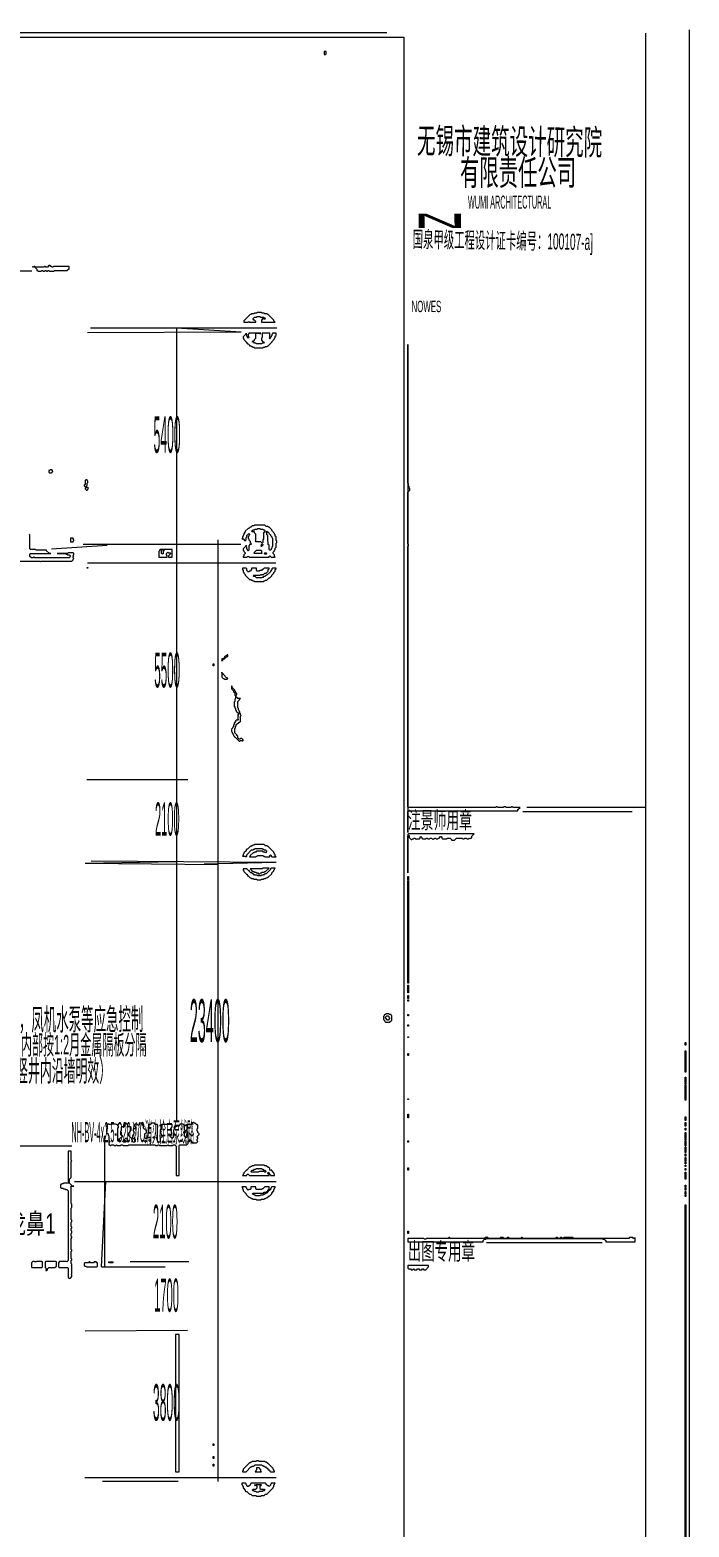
# Model space of a CAD drawing. Header units: millimetres. Extents: x 4 to 412, y 4 to 291.
# Drawn here: x 329.5 to 412.3, y 102.3 to 290.3 of the extents above; entities that cross this region are included whole.
import ezdxf

# ---------------------------------------------------------------- set-up
doc = ezdxf.new("R2010")
doc.units = ezdxf.units.MM
for name, color, linetype, lineweight in [('OCR_TEXT', 6, 'CONTINUOUS', 0), ('TRACE_CURVE', 6, 'CONTINUOUS', 0), ('TRACE_STRAIGHT', 5, 'CONTINUOUS', 0), ('TRACE_TEXT_SYMBOL', 6, 'CONTINUOUS', 0)]:
    doc.layers.add(name, color=color, linetype=linetype, lineweight=lineweight)
doc.styles.add('wqy-unicode', font='wqy-unicode')

msp = doc.modelspace()

# ---------------------------------------------------------------- linework, layer by layer
at = {"layer": 'TRACE_CURVE', "color": 6}
for points in [[(377.01, 250.81), (377.01, 189.51), (377.01, 192.14), (377.1, 192.23), (390.84, 192.23), (390.84, 192.4), (391.11, 192.66), (390.23, 192.66), (390.14, 192.75), (390.06, 192.75), (389.97, 192.66), (389.36, 192.66), (389.27, 192.75), (389.09, 192.75), (389.01, 192.66), (388.3, 192.66), (388.22, 192.75), (388.13, 192.75), (388.04, 192.66), (377.1, 192.66), (377.01, 192.75), (377.01, 225.42), (377.1, 225.5), (377.1, 225.68), (377.01, 225.77), (377.01, 232.25), (377.27, 232.51), (377.27, 232.68), (377.18, 232.77), (377.18, 232.95), (377.1, 233.04), (377.1, 233.3), (377.01, 233.39)], [(411.86, 142.75), (411.95, 142.75), (411.95, 69.18), (411.86, 69.18)], [(347.85, 126.46), (347.85, 109.21), (348.28, 109.21), (348.28, 126.46)]]:
    msp.add_lwpolyline(points, close=True, dxfattribs=at)
for points in [[(334.36, 149.49), (334.36, 145.64), (334.45, 145.64), (334.53, 145.55), (334.45, 145.46), (333.75, 145.46), (333.66, 145.37), (333.57, 145.37), (333.48, 145.29), (333.4, 145.29), (333.4, 144.94), (333.48, 144.85), (333.66, 144.85), (333.75, 144.76), (333.92, 144.76), (334.01, 144.67), (334.18, 144.67), (334.36, 144.5), (334.36, 135.74), (334.18, 135.57), (334.1, 135.65), (333.22, 135.65), (333.22, 135.57), (333.13, 135.48), (333.13, 134.95), (333.22, 134.86), (334.27, 134.86), (334.36, 134.78), (334.36, 133.64), (334.45, 133.55), (334.62, 133.55), (334.8, 133.73), (334.8, 133.9), (334.71, 133.99), (334.8, 134.08), (334.8, 135.04), (334.71, 135.13), (334.8, 135.21), (334.8, 135.3), (334.71, 135.39), (334.71, 135.74), (334.8, 135.83), (334.8, 135.92), (334.71, 136), (334.71, 136.88), (334.8, 136.97), (334.8, 137.05), (334.71, 137.14), (334.71, 138.54), (334.8, 138.63), (334.8, 138.72), (334.71, 138.81), (334.71, 139.16), (334.8, 139.24), (334.8, 139.42), (334.71, 139.51), (334.71, 139.77), (334.8, 139.86), (334.8, 139.94), (334.71, 140.03), (334.71, 140.56), (334.8, 140.64), (334.8, 140.82), (334.71, 140.91)], [(334.71, 140.91), (334.71, 142.31), (334.8, 142.4), (334.8, 142.83), (334.71, 142.92), (334.71, 144.94), (334.62, 145.02), (334.71, 145.11), (335.06, 145.11), (334.88, 145.11), (334.53, 145.46), (334.53, 145.64), (334.45, 145.72), (334.53, 145.81), (334.53, 145.99), (334.71, 146.16), (334.71, 148.18), (334.8, 148.26), (334.71, 148.35), (334.71, 149.49), (334.36, 149.49)]]:
    msp.add_lwpolyline(points, dxfattribs=at)
at = {"layer": 'TRACE_STRAIGHT', "color": 5}
for p, q in [((36.51, 290.01), (374.38, 290.01)), ((406.87, 289.91), (406.87, 8.67)), ((412.35, 290.31), (412.35, 3.7)), ((288.61, 289.4), (376.52, 289.4)), ((376.52, 289.4), (376.52, 8.6)), ((316.62, 260.05), (329.8, 260.05)), ((336.78, 252.32), (356.09, 252.4)), ((337.16, 252.91), (360.54, 252.91)), ((347.95, 252.91), (347.95, 153.11)), ((347.95, 252.91), (356.09, 252.4)), ((336.23, 225.74), (356.04, 225.74)), ((353.13, 226.29), (353.13, 107.98)), ((332.26, 225.15), (339.26, 225.59)), ((336.79, 223.37), (360.45, 223.37)), ((336.67, 196.17), (349.38, 196.17)), ((391.46, 192.14), (405.21, 192.14)), ((391.95, 192.69), (406.87, 192.69)), ((336.49, 185.68), (347.95, 185.85)), ((336.49, 185.68), (353.13, 185.51)), ((337.25, 185.97), (360.46, 185.78)), ((351.44, 185.59), (360.46, 185.78)), ((338.91, 151.42), (338.91, 134.96)), ((318.34, 150.15), (334.8, 150.15)), ((335.15, 145.69), (360.46, 145.69)), ((338.55, 134.96), (339.06, 145.69)), ((386.9, 138.02), (401.44, 138.02)), ((342.15, 135.61), (349.51, 135.61)), ((338.55, 134.96), (346.52, 134.96)), ((336.46, 126.91), (349.34, 127)), ((336.42, 108.49), (360.46, 108.49)), ((338.64, 108.03), (348.16, 108.03))]:
    msp.add_line(p, q, dxfattribs=at)
at = {"layer": 'TRACE_TEXT_SYMBOL', "color": 6}
for points in [[(366.5, 287.59), (366.5, 287.24), (366.67, 287.24), (366.76, 287.33), (366.76, 287.59)], [(329.89, 260.62), (329.98, 260.62), (329.98, 260.53), (329.89, 260.53)], [(331.91, 260.71), (331.73, 260.53), (331.56, 260.53), (331.47, 260.62), (331.38, 260.62), (331.29, 260.53), (330.24, 260.53), (330.16, 260.62), (330.07, 260.62), (330.42, 260.27), (330.42, 260.1), (330.51, 260.1), (330.59, 260.01), (330.94, 260.01), (331.03, 260.1), (331.12, 260.1), (331.21, 260.01), (331.38, 260.01), (331.47, 260.1), (331.56, 260.1), (331.64, 260.01), (331.73, 260.01), (331.82, 260.1), (331.91, 260.1), (331.99, 260.01), (332.52, 260.01), (332.61, 260.1), (334.18, 260.1), (334.45, 260.36), (334.45, 260.62), (332.52, 260.62), (332.43, 260.53), (332.34, 260.53), (332.26, 260.62), (332.17, 260.62), (332.08, 260.71)], [(358.09, 254.84), (358, 254.75), (357.74, 254.75), (357.65, 254.67), (357.39, 254.67), (357.3, 254.58), (357.22, 254.58), (356.43, 253.79), (356.43, 253.62), (356.95, 253.62), (357.04, 253.7), (357.13, 253.62), (357.92, 253.62), (357.92, 253.7), (357.74, 253.88), (357.65, 253.88), (357.57, 253.97), (357.57, 254.05), (357.74, 254.23), (358, 254.23), (358.09, 254.32), (358.44, 254.32), (358.53, 254.23), (358.88, 254.23), (358.97, 254.14), (358.88, 254.05), (358.79, 254.05), (358.62, 253.88), (358.62, 253.62), (360.37, 253.62), (360.19, 253.79), (360.19, 253.88), (359.49, 254.58), (359.41, 254.58), (359.32, 254.67), (359.05, 254.67), (358.97, 254.75), (358.7, 254.75), (358.62, 254.84)], [(358.88, 254.05), (358.97, 254.14), (359.05, 254.14), (359.14, 254.05), (359.05, 253.97), (358.97, 253.97)], [(356.87, 251.78), (356.95, 251.86), (357.04, 251.78), (357.04, 251.69), (356.95, 251.6), (356.87, 251.69)], [(359.58, 251.6), (359.67, 251.69), (359.76, 251.6), (359.67, 251.51)], [(332.08, 235.05), (331.99, 234.96), (331.91, 234.96), (331.91, 234.79), (331.99, 234.7), (332.26, 234.7), (332.43, 234.87), (332.34, 234.96), (332.34, 235.05)], [(336.55, 233.82), (336.46, 233.74), (336.46, 233.21), (336.37, 233.12), (336.37, 233.04), (336.46, 232.95), (336.55, 232.95), (336.64, 232.86), (336.55, 232.77), (336.46, 232.77), (336.46, 232.68), (336.64, 232.51), (336.72, 232.51), (336.81, 232.6), (336.81, 232.68), (336.9, 232.77), (336.81, 232.86), (336.64, 232.86), (336.55, 232.95), (336.72, 233.12), (336.72, 233.39), (336.81, 233.47), (336.81, 233.65), (336.72, 233.74), (336.72, 233.82)], [(358.09, 227.61), (358.18, 227.69), (358.44, 227.69), (358.53, 227.61), (358.79, 227.61), (358.88, 227.52), (358.97, 227.52), (359.05, 227.43), (359.05, 227.34), (358.88, 227.17), (358.88, 226.38), (358.79, 226.29), (358.79, 225.94), (358.7, 225.85), (358.53, 226.03), (357.92, 226.03), (357.83, 226.12), (357.92, 226.2), (357.92, 226.99), (357.74, 227.17), (357.74, 227.26), (357.48, 227.26), (357.39, 227.34), (357.57, 227.52), (357.74, 227.52), (357.83, 227.61)], [(334.62, 226.47), (334.62, 226.03), (334.97, 226.03), (334.97, 226.12), (335.06, 226.2), (335.06, 226.29), (334.97, 226.38), (334.97, 226.47)], [(358.62, 225.68), (358.7, 225.77), (358.79, 225.68), (358.79, 225.59), (358.7, 225.5), (358.62, 225.59)], [(359.23, 227.26), (359.32, 227.34), (359.41, 227.26), (359.32, 227.17)], [(359.32, 227.17), (359.41, 227.26), (359.76, 226.91), (359.76, 226.82), (359.93, 226.64), (359.93, 226.55), (360.02, 226.47), (360.02, 225.42), (359.93, 225.33), (359.93, 225.24), (359.84, 225.15), (359.84, 225.07), (359.76, 224.98), (359.67, 224.98), (359.58, 225.07), (359.58, 225.59), (359.49, 225.68), (359.49, 226.03), (359.41, 226.12), (359.41, 226.82), (359.32, 226.91)], [(345.92, 225.07), (345.83, 224.98), (345.83, 224.89), (345.74, 224.8), (345.74, 224.1), (346.79, 224.1), (346.79, 224.28), (346.71, 224.37), (346.71, 224.54), (346.88, 224.72), (346.97, 224.63), (347.14, 224.63), (347.23, 224.54), (346.97, 224.28), (346.97, 224.1), (347.41, 224.1), (347.41, 225.07)], [(346.09, 224.98), (346.18, 225.07), (346.36, 225.07), (346.44, 224.98), (346.36, 224.89), (346.27, 224.89), (346.27, 224.54), (346.18, 224.45), (346.09, 224.54)], [(358, 224.98), (358.53, 224.98), (358.62, 224.89), (358.62, 224.72), (358.7, 224.63), (358.62, 224.54), (357.74, 224.54), (357.65, 224.63)], [(358.53, 225.5), (358.62, 225.59), (358.7, 225.5), (358.62, 225.42)], [(358.97, 224.54), (359.05, 224.63), (359.23, 224.63), (359.32, 224.54), (359.23, 224.45), (359.05, 224.45)], [(336.72, 222.79), (336.81, 222.79), (336.81, 222.7), (336.72, 222.7)], [(352.57, 210.7), (352.66, 210.7), (352.66, 210.44), (352.57, 210.44)], [(354.33, 211.84), (354.15, 211.67), (354.06, 211.67), (353.98, 211.58), (353.98, 211.49), (353.8, 211.32), (353.63, 211.32), (353.63, 211.05), (353.89, 211.32), (353.98, 211.32), (354.24, 211.58), (354.33, 211.58), (354.41, 211.67), (354.41, 211.84)], [(353.63, 209.65), (353.63, 209.04), (353.8, 208.86), (353.89, 208.86), (353.98, 208.78), (354.33, 208.78), (354.41, 208.86), (354.33, 208.95), (354.24, 208.95), (353.89, 209.3), (353.89, 209.39), (353.8, 209.39), (353.63, 209.57)], [(377.1, 189.34), (377.01, 189.25), (377.01, 184.43), (377.01, 189.07), (377.1, 189.16), (377.18, 189.07), (377.18, 188.9), (377.45, 188.64), (377.53, 188.64), (377.62, 188.72), (377.71, 188.72), (377.8, 188.81), (377.88, 188.81), (378.06, 188.64), (378.15, 188.72), (378.5, 188.72), (378.58, 188.81), (378.58, 188.9), (378.67, 188.99), (378.76, 188.9), (378.76, 188.81), (378.85, 188.72), (379.28, 188.72), (379.37, 188.81), (379.46, 188.81), (379.55, 188.72), (379.72, 188.72), (379.81, 188.81), (379.98, 188.81), (380.16, 188.64), (380.25, 188.72), (380.34, 188.72), (380.42, 188.81), (380.51, 188.81), (380.6, 188.72), (380.77, 188.72), (380.86, 188.81), (380.95, 188.81), (381.12, 188.99), (381.21, 188.99), (381.3, 188.9), (381.3, 188.81), (381.39, 188.72), (381.91, 188.72), (382, 188.81), (382.35, 188.81), (382.52, 188.64), (382.52, 188.55), (382.87, 188.55), (383.14, 188.81), (383.84, 188.81), (383.93, 188.72), (384.1, 188.72), (384.19, 188.81), (384.36, 188.81), (384.45, 188.72), (384.63, 188.72), (384.71, 188.81), (384.8, 188.72), (384.89, 188.81), (384.98, 188.81), (385.06, 188.9), (385.06, 189.07), (385.33, 189.34)], [(359.84, 185.04), (359.76, 184.96), (359.76, 184.87), (359.23, 184.34), (359.14, 184.34), (359.05, 184.26), (358.97, 184.26), (358.88, 184.17), (358.62, 184.17), (358.53, 184.08), (358.18, 184.08), (358.09, 184.17), (357.74, 184.17), (357.65, 184.26), (357.57, 184.26), (357.39, 184.43), (357.3, 184.43), (357.13, 184.61), (357.13, 184.69), (357.04, 184.69), (356.78, 184.96), (356.34, 184.96), (356.34, 184.78), (356.43, 184.69), (356.43, 184.61), (356.69, 184.34), (356.69, 184.26), (356.78, 184.26), (356.87, 184.17), (356.87, 184.08), (356.95, 184.08), (357.22, 183.82), (357.3, 183.82), (357.39, 183.73), (357.57, 183.73), (357.65, 183.64), (358, 183.64), (358.09, 183.56), (358.53, 183.56), (358.62, 183.64), (358.88, 183.64), (358.97, 183.73), (359.14, 183.73), (359.23, 183.82), (359.32, 183.82), (359.41, 183.91), (359.49, 183.91), (359.93, 184.34), (359.93, 184.43), (360.19, 184.69), (360.19, 184.78), (360.28, 184.87), (360.28, 184.96), (360.37, 185.04)], [(358.79, 185.04), (358.7, 184.96), (357.22, 184.96), (357.39, 184.78), (357.39, 184.69), (357.48, 184.69), (357.57, 184.61), (357.65, 184.61), (357.74, 184.52), (357.92, 184.52), (358, 184.43), (358.18, 184.43), (358.27, 184.34), (358.44, 184.34), (358.53, 184.43), (358.62, 184.43), (358.7, 184.52), (358.97, 184.52), (359.05, 184.61), (359.14, 184.61), (359.58, 185.04)], [(377.01, 183.99), (377.1, 183.99), (377.1, 183.56), (377.01, 183.56)], [(377.01, 183.47), (377.1, 183.47), (377.1, 170.59), (377.01, 170.59)], [(377.01, 170.33), (377.1, 170.33), (377.1, 169.37), (377.01, 169.37)], [(377.01, 169.02), (377.1, 169.02), (377.1, 168.67), (377.01, 168.67)], [(377.01, 168.49), (377.1, 168.49), (377.1, 168.32), (377.01, 168.32)], [(374.29, 166.74), (374.21, 166.65), (374.12, 166.65), (374.03, 166.57), (374.03, 166.48), (373.94, 166.39), (373.94, 166.04), (374.12, 165.87), (374.12, 165.78), (374.21, 165.69), (374.73, 165.69), (374.99, 165.95), (374.99, 166.48), (374.91, 166.57), (374.91, 166.65), (374.73, 166.65), (374.64, 166.74)], [(374.38, 166.48), (374.56, 166.48), (374.64, 166.39), (374.64, 166.3), (374.73, 166.22), (374.73, 166.13), (374.56, 165.95), (374.47, 165.95), (374.21, 166.22), (374.21, 166.3)], [(377.01, 166.65), (377.1, 166.65), (377.1, 166.48), (377.01, 166.48)], [(377.01, 165.34), (377.1, 165.34), (377.1, 165.17), (377.01, 165.17)], [(377.01, 163.85), (377.1, 163.85), (377.1, 163.76), (377.01, 163.76)], [(377.01, 161.75), (377.1, 161.75), (377.1, 161.49), (377.01, 161.49)], [(411.86, 163.15), (411.95, 163.15), (411.95, 162.8), (411.86, 162.8)], [(411.86, 162.1), (411.95, 162.1), (411.95, 159.39), (411.86, 159.39)], [(411.86, 158.77), (411.95, 158.77), (411.95, 157.9), (411.86, 157.9)], [(411.86, 157.81), (411.95, 157.81), (411.95, 155.88), (411.86, 155.88)], [(377.01, 156.06), (377.1, 156.06), (377.1, 155.97), (377.01, 155.97)], [(377.01, 154.13), (377.1, 154.13), (377.1, 153.69), (377.01, 153.69)], [(411.86, 153.78), (411.95, 153.78), (411.95, 153.34), (411.86, 153.34)], [(411.86, 153.08), (411.95, 153.08), (411.95, 152.64), (411.86, 152.64)], [(411.86, 152.38), (411.95, 152.38), (411.95, 152.12), (411.86, 152.12)], [(339.44, 150.72), (339.53, 150.8), (339.61, 150.72), (339.53, 150.63)], [(341.63, 151.15), (341.71, 151.07), (341.71, 150.98), (341.89, 150.8), (341.8, 150.72), (341.63, 150.72), (341.54, 150.63), (341.28, 150.63), (341.19, 150.72)], [(341.8, 150.72), (341.89, 150.8), (341.98, 150.72), (341.89, 150.63)], [(342.33, 151.07), (342.42, 151.15), (342.5, 151.07), (342.68, 151.07), (342.77, 150.98), (342.77, 150.72), (342.68, 150.63), (342.5, 150.63), (342.42, 150.72), (342.42, 150.89), (342.33, 150.98)], [(343.99, 150.8), (344.08, 150.89), (344.17, 150.8), (344.17, 150.72), (344.08, 150.63), (343.99, 150.72)], [(344.52, 150.89), (344.6, 150.98), (344.69, 150.89), (344.69, 150.8), (344.6, 150.72), (344.52, 150.8)], [(345.04, 151.24), (345.13, 151.33), (345.22, 151.24), (345.22, 151.15), (345.13, 151.07), (345.04, 151.15)], [(346.18, 150.72), (346.27, 150.8), (346.36, 150.72), (346.27, 150.63)], [(346.88, 150.72), (346.97, 150.8), (347.06, 150.72), (346.97, 150.63)], [(347.58, 150.72), (347.67, 150.8), (347.76, 150.72), (347.67, 150.63)], [(348.37, 150.8), (348.46, 150.89), (348.63, 150.89), (348.72, 150.8), (348.63, 150.72), (348.46, 150.72)], [(377.01, 150.8), (377.1, 150.8), (377.1, 150.63), (377.01, 150.63)], [(411.86, 151.85), (411.95, 151.85), (411.95, 150.89), (411.86, 150.89)], [(411.86, 150.8), (411.95, 150.8), (411.95, 150.1), (411.86, 150.1)], [(411.86, 150.01), (411.95, 150.01), (411.95, 149.31), (411.86, 149.31)], [(411.86, 149.14), (411.95, 149.14), (411.95, 148.88), (411.86, 148.88)], [(411.86, 148.7), (411.95, 148.7), (411.95, 148.26), (411.86, 148.26)], [(357.74, 147.74), (357.65, 147.65), (357.48, 147.65), (357.39, 147.56), (357.3, 147.56), (357.22, 147.48), (357.13, 147.48), (356.78, 147.12), (356.69, 147.12), (356.69, 147.04), (356.43, 146.77), (356.43, 146.69), (356.34, 146.6), (356.34, 146.51), (356.25, 146.42), (356.78, 146.42), (356.78, 146.51), (356.87, 146.6), (356.95, 146.6), (357.13, 146.42), (359.58, 146.42), (359.58, 146.51), (359.67, 146.6), (359.76, 146.51), (359.76, 146.42), (360.28, 146.42), (360.28, 146.6), (360.19, 146.69), (360.19, 146.77), (359.93, 147.04), (359.93, 147.12), (359.84, 147.12), (359.76, 147.04), (359.67, 147.12), (359.67, 147.3), (359.49, 147.48), (359.41, 147.48), (359.23, 147.65), (359.05, 147.65), (358.97, 147.74)], [(357.92, 147.21), (358, 147.3), (358.18, 147.3), (358.27, 147.21), (358.35, 147.3), (358.62, 147.3), (358.7, 147.21), (358.79, 147.21), (358.88, 147.12), (359.05, 147.12), (359.23, 146.95), (359.14, 146.86), (359.05, 146.86), (358.97, 146.95), (358.35, 146.95), (358.27, 146.86), (357.39, 146.86), (357.3, 146.95), (357.48, 147.12), (357.65, 147.12), (357.74, 147.21)], [(359.41, 146.77), (359.49, 146.86), (359.58, 146.77), (359.58, 146.69), (359.49, 146.6), (359.41, 146.69)], [(359.49, 146.6), (359.58, 146.69), (359.67, 146.6), (359.58, 146.51)], [(377.01, 147.39), (377.1, 147.39), (377.1, 147.12), (377.01, 147.12)], [(411.86, 148.18), (411.95, 148.18), (411.95, 147.91), (411.86, 147.91)], [(411.86, 147.74), (411.95, 147.74), (411.95, 147.56), (411.86, 147.56)], [(411.86, 147.3), (411.95, 147.3), (411.95, 147.12), (411.86, 147.12)], [(411.86, 146.86), (411.95, 146.86), (411.95, 145.99), (411.86, 145.99)], [(356.16, 145.02), (356.25, 144.94), (356.25, 144.76), (356.34, 144.67), (356.34, 144.5), (356.69, 144.15), (356.69, 144.06), (357.04, 143.71), (357.13, 143.71), (357.22, 143.62), (357.3, 143.62), (357.39, 143.53), (357.48, 143.53), (357.57, 143.45), (357.92, 143.45), (358, 143.36), (358.53, 143.36), (358.62, 143.45), (358.97, 143.45), (359.05, 143.53), (359.14, 143.53), (359.23, 143.62), (359.32, 143.62), (359.58, 143.88), (359.67, 143.88), (359.93, 144.15), (359.93, 144.23), (360.19, 144.5), (360.19, 144.67), (360.28, 144.76), (360.28, 144.85), (360.37, 144.94), (360.37, 145.02), (359.93, 145.02), (359.84, 144.94), (359.84, 144.85), (359.76, 144.76), (359.76, 144.67), (359.49, 144.41), (359.41, 144.5), (359.41, 144.59), (359.58, 144.76), (359.58, 145.02), (359.05, 145.02), (358.79, 144.76), (358.7, 144.76), (358.62, 144.67), (358, 144.67), (357.92, 144.76), (357.92, 145.02), (357.3, 145.02), (357.3, 144.76), (357.22, 144.67), (357.04, 144.67), (356.95, 144.59), (356.78, 144.76), (356.78, 144.85), (356.69, 144.94), (356.69, 145.02)], [(411.86, 145.2), (411.95, 145.2), (411.95, 144.94), (411.86, 144.94)], [(411.86, 144.85), (411.95, 144.85), (411.95, 144.59), (411.86, 144.59)], [(358.88, 144.23), (358.97, 144.32), (359.14, 144.32), (359.23, 144.23), (359.14, 144.15), (359.05, 144.15), (358.97, 144.06), (358.88, 144.06), (358.79, 143.97), (358.53, 143.97), (358.44, 143.88), (357.92, 143.88), (357.83, 143.97), (357.74, 143.97), (357.65, 144.06), (357.57, 144.06), (357.48, 144.15), (357.57, 144.23)], [(359.23, 144.32), (359.32, 144.41), (359.41, 144.32), (359.32, 144.23)], [(359.32, 144.41), (359.41, 144.5), (359.49, 144.41), (359.41, 144.32)], [(411.86, 144.41), (411.95, 144.41), (411.95, 144.06), (411.86, 144.06)], [(411.86, 143.97), (411.95, 143.97), (411.95, 143.8), (411.86, 143.8)], [(377.01, 139.42), (377.1, 139.42), (377.1, 139.16), (377.01, 139.16)], [(382.17, 138.63), (382.09, 138.54), (379.37, 138.54), (379.28, 138.45), (379.11, 138.45), (379.02, 138.54), (377.01, 138.54), (377.01, 138.1), (386.47, 138.1), (386.47, 138.28), (386.64, 138.45), (386.82, 138.45), (386.9, 138.54), (401.44, 138.54), (401.53, 138.45), (401.7, 138.45), (401.88, 138.28), (401.88, 138.1), (405.56, 138.1), (405.56, 138.63), (405.47, 138.54), (405.38, 138.54), (405.29, 138.63), (404.86, 138.63), (404.77, 138.54), (397.85, 138.54), (397.76, 138.63), (396.62, 138.63), (396.54, 138.54), (396.45, 138.54), (396.36, 138.63), (396.19, 138.63), (396.1, 138.54), (395.92, 138.54), (395.84, 138.63), (395.66, 138.63), (395.57, 138.54), (391.46, 138.54), (391.37, 138.63), (391.28, 138.63), (391.19, 138.54), (389.79, 138.54), (389.71, 138.63), (389.53, 138.63), (389.44, 138.54), (389.09, 138.54), (389.01, 138.63), (388.65, 138.63), (388.57, 138.54), (387.17, 138.54), (387.08, 138.63), (386.73, 138.63), (386.64, 138.54), (382.35, 138.54), (382.26, 138.63)], [(329.89, 135.65), (329.72, 135.48), (329.72, 134.95), (329.8, 134.86), (331.03, 134.86), (331.12, 134.95), (331.12, 135.57), (331.03, 135.65), (330.42, 135.65), (330.33, 135.57), (330.16, 135.57), (330.07, 135.65)], [(331.56, 135.65), (331.47, 135.57), (331.47, 134.86), (331.64, 134.69), (331.56, 134.6), (331.56, 134.51), (331.64, 134.51), (331.73, 134.6), (331.73, 134.69), (331.91, 134.86), (332.17, 134.86), (332.26, 134.78), (332.34, 134.86), (332.69, 134.86), (332.87, 135.04), (332.87, 135.57), (332.78, 135.65)], [(336.99, 135.57), (336.9, 135.48), (336.46, 135.48), (336.37, 135.39), (336.37, 135.13), (336.46, 135.04), (336.55, 135.04), (336.64, 134.95), (337.95, 134.95), (338.04, 135.04), (338.04, 135.48), (337.95, 135.48), (337.86, 135.57), (337.6, 135.57), (337.51, 135.48), (337.16, 135.48), (337.07, 135.57)], [(339.44, 135.57), (339.53, 135.57), (339.53, 135.48), (339.44, 135.48)], [(339.61, 135.57), (339.96, 135.57), (339.96, 135.48), (339.61, 135.48)], [(377.01, 135.13), (377.01, 134.78), (377.1, 134.69), (377.36, 134.69), (377.45, 134.6), (377.62, 134.6), (377.71, 134.69), (377.8, 134.6), (378.15, 134.6), (378.23, 134.69), (378.41, 134.69), (378.5, 134.6), (378.76, 134.6), (378.85, 134.69), (378.93, 134.69), (379.02, 134.6), (379.28, 134.6), (379.63, 134.95), (379.63, 135.13)], [(352.57, 112.71), (352.66, 112.71), (352.66, 112.53), (352.57, 112.53)], [(352.57, 111.13), (352.66, 111.13), (352.66, 110.87), (352.57, 110.87)], [(352.57, 110.17), (352.66, 110.17), (352.66, 109.91), (352.57, 109.91)], [(358, 110.61), (357.92, 110.52), (357.48, 110.52), (357.39, 110.43), (357.3, 110.43), (357.22, 110.34), (357.13, 110.34), (356.34, 109.56), (356.34, 109.38), (356.25, 109.29), (356.25, 109.21), (356.69, 109.21), (357.3, 109.82), (357.39, 109.82), (357.48, 109.91), (357.65, 109.91), (357.83, 110.08), (358.62, 110.08), (358.7, 109.99), (358.79, 109.99), (358.88, 109.91), (358.97, 109.91), (359.05, 109.82), (359.14, 109.82), (359.23, 109.73), (359.32, 109.73), (359.41, 109.64), (359.41, 109.56), (359.49, 109.47), (359.58, 109.47), (359.67, 109.38), (359.67, 109.29), (359.76, 109.21), (360.28, 109.21), (360.28, 109.29), (360.19, 109.38), (360.19, 109.47), (360.11, 109.56), (360.11, 109.64), (359.49, 110.26), (359.41, 110.26), (359.23, 110.43), (359.14, 110.43), (359.05, 110.52), (358.35, 110.52), (358.27, 110.61)], [(358, 109.73), (358, 109.47), (357.92, 109.38), (357.92, 109.29), (357.83, 109.21), (358.62, 109.21), (358.53, 109.29), (358.53, 109.47), (358.44, 109.56), (358.44, 109.64), (358.35, 109.73)], [(356.16, 107.8), (356.16, 107.63), (356.25, 107.54), (356.25, 107.45), (356.34, 107.37), (356.34, 107.19), (356.6, 106.93), (356.6, 106.84), (356.69, 106.75), (356.78, 106.75), (357.13, 106.4), (357.3, 106.4), (357.48, 106.23), (357.92, 106.23), (358, 106.14), (358.53, 106.14), (358.62, 106.23), (358.97, 106.23), (359.14, 106.4), (359.32, 106.4), (360.11, 107.19), (360.11, 107.28), (360.19, 107.37), (360.19, 107.54), (360.28, 107.63), (360.28, 107.72), (360.37, 107.8), (359.84, 107.8), (359.84, 107.72), (359.76, 107.63), (359.76, 107.54), (359.58, 107.37), (359.49, 107.45), (359.41, 107.45), (359.23, 107.63), (359.23, 107.72), (359.14, 107.8), (357.3, 107.8), (357.3, 107.72), (357.22, 107.63), (357.22, 107.54), (357.13, 107.45), (357.04, 107.45), (356.95, 107.37), (356.87, 107.37), (356.78, 107.45), (356.78, 107.54), (356.69, 107.63), (356.69, 107.72), (356.6, 107.8)], [(357.92, 107.54), (358, 107.63), (358.53, 107.63), (358.62, 107.54), (358.53, 107.45), (358.44, 107.45), (358.44, 107.1), (358.53, 107.02), (358.97, 107.02), (359.05, 106.93), (358.97, 106.84), (358.79, 106.84), (358.7, 106.75), (358.35, 106.75), (358.27, 106.67), (358, 106.67), (357.92, 106.75), (357.74, 106.75), (357.65, 106.84), (357.57, 106.84), (357.48, 106.93), (357.57, 107.02), (357.92, 107.02), (358.09, 107.19), (358.09, 107.45), (358, 107.45)], [(357.74, 107.54), (357.83, 107.63), (357.92, 107.54), (357.83, 107.45)]]:
    msp.add_lwpolyline(points, close=True, dxfattribs=at)
for points in [[(356.69, 252.21), (356.69, 252.13), (356.34, 251.78), (356.34, 251.6), (356.43, 251.51), (356.43, 251.43), (356.69, 251.16), (356.69, 251.08), (356.87, 250.9), (356.95, 250.9), (357.13, 250.73), (357.13, 250.64), (357.3, 250.64), (357.39, 250.55), (357.48, 250.55), (357.57, 250.46), (357.65, 250.46), (357.74, 250.37), (358.79, 250.37), (358.88, 250.46), (359.05, 250.46), (359.14, 250.55), (359.32, 250.55), (359.41, 250.64), (359.49, 250.64), (359.93, 251.08), (359.93, 251.16), (360.28, 251.51), (360.28, 251.6), (360.37, 251.69), (360.37, 251.86), (360.46, 251.95), (360.46, 252.21), (360.02, 252.21), (360.02, 252.13), (359.93, 252.04), (359.93, 251.95), (359.84, 251.86), (359.84, 251.78), (359.76, 251.69), (359.67, 251.78), (359.67, 252.21), (358.7, 252.21), (358.7, 251.69), (358.62, 251.6), (358.62, 251.34), (358.79, 251.16), (358.88, 251.16), (358.97, 251.08), (358.88, 250.99), (358.7, 250.99), (358.62, 250.9), (358, 250.9), (357.92, 250.99), (357.74, 250.99), (357.65, 251.08), (357.57, 251.08), (357.48, 251.16), (357.57, 251.25), (357.65, 251.25), (357.74, 251.34), (357.74, 251.43), (357.92, 251.6), (357.92, 252.13)], [(357.92, 252.13), (358, 252.21), (358.35, 252.21), (358.44, 252.13), (358.53, 252.21), (357.04, 252.21), (357.04, 252.13), (356.95, 252.04), (356.95, 251.86), (356.87, 251.78), (356.78, 251.86), (356.78, 252.04), (356.69, 252.13), (356.69, 252.21)], [(357.74, 228.13), (357.65, 228.04), (357.48, 228.04), (357.3, 227.87), (357.22, 227.87), (357.04, 227.69), (356.95, 227.69), (356.6, 227.34), (356.6, 227.26), (356.43, 227.08), (356.43, 226.91), (356.34, 226.82), (356.34, 226.73), (356.25, 226.64), (356.25, 226.47), (356.16, 226.38), (356.34, 226.38), (356.6, 226.12), (356.6, 226.2), (356.69, 226.29), (356.69, 226.55), (356.78, 226.64), (356.78, 226.82), (357.04, 227.08), (357.13, 226.99), (357.13, 226.91), (357.04, 226.82), (357.04, 226.73), (356.95, 226.64), (356.95, 226.47), (357.04, 226.38), (357.04, 226.29), (357.22, 226.12), (357.22, 225.94), (357.39, 225.77), (357.3, 225.68), (357.13, 225.68), (357.13, 225.59), (357.04, 225.5), (357.04, 224.98), (356.95, 224.89), (356.87, 224.98), (356.87, 225.07), (356.78, 225.15), (356.78, 225.33), (356.69, 225.42), (356.69, 225.59), (356.69, 225.5), (356.34, 225.15), (356.34, 224.98), (356.43, 224.89), (356.43, 224.8), (356.6, 224.63), (356.6, 224.54), (356.43, 224.37), (356.43, 224.28), (356.34, 224.19), (356.34, 224.1), (356.78, 224.1), (356.87, 224.19), (357.04, 224.19), (357.13, 224.1), (359.58, 224.1), (359.58, 224.19)], [(359.58, 224.19), (359.67, 224.28), (359.84, 224.1), (360.37, 224.1), (360.28, 224.19), (360.28, 224.37), (360.11, 224.54), (360.11, 224.72), (360.28, 224.89), (360.28, 224.98), (360.37, 225.07), (360.37, 225.24), (360.46, 225.33), (360.46, 225.85), (360.54, 225.94), (360.54, 226.12), (360.46, 226.2), (360.46, 226.64), (360.37, 226.73), (360.37, 226.91), (360.28, 226.99), (360.28, 227.08), (359.93, 227.43), (359.93, 227.52), (359.58, 227.87), (359.49, 227.87), (359.41, 227.96), (359.23, 227.96), (359.05, 228.13), (357.74, 228.13)], [(331.99, 224.54), (331.64, 224.89), (331.64, 224.98), (330.33, 224.98), (330.24, 225.07), (329.63, 225.07), (329.54, 225.15), (329.54, 226.91), (329.45, 226.99)], [(327.27, 223.58), (330.77, 223.58), (330.86, 223.49), (330.94, 223.58), (334.8, 223.58), (334.97, 223.75), (334.97, 223.84), (335.06, 223.93), (334.97, 224.02), (334.97, 224.19), (335.06, 224.28), (334.97, 224.37), (335.06, 224.45), (335.06, 224.54), (334.97, 224.63), (334.36, 224.63), (334.27, 224.54), (332.96, 224.54), (334.01, 224.54), (334.1, 224.45), (334.18, 224.45), (334.27, 224.37), (334.45, 224.37), (334.62, 224.19), (334.45, 224.02), (330.16, 224.02), (330.07, 224.1), (329.98, 224.1), (329.89, 224.02), (329.72, 224.02), (329.54, 224.19), (329.54, 224.45), (329.63, 224.54), (332.17, 224.54), (331.99, 224.54)], [(356.25, 222.7), (356.25, 222.53), (356.34, 222.44), (356.34, 222.26), (356.43, 222.18), (356.43, 222.09), (356.6, 221.91), (356.6, 221.83), (357.13, 221.3), (357.3, 221.3), (357.39, 221.21), (357.48, 221.21), (357.57, 221.13), (357.65, 221.13), (357.74, 221.04), (358.88, 221.04), (358.97, 221.13), (359.05, 221.13), (359.14, 221.21), (359.32, 221.21), (359.58, 221.48), (359.67, 221.48), (359.93, 221.74), (359.93, 221.83), (360.19, 222.09), (360.19, 222.18), (360.37, 222.35), (360.37, 222.53), (360.46, 222.61), (360.46, 222.7), (360.02, 222.7), (359.93, 222.61), (359.93, 222.53), (359.76, 222.35), (359.76, 222.26), (359.32, 221.83), (359.23, 221.83), (359.05, 221.65), (358.88, 221.65), (358.79, 221.56), (358.7, 221.56), (358.62, 221.48), (358, 221.48), (357.83, 221.65), (357.65, 221.65), (357.57, 221.74), (357.65, 221.83), (358.44, 221.83), (358.53, 221.91), (358.62, 221.83), (358.7, 221.91), (358.88, 221.91), (359.05, 222.09), (359.23, 222.09), (359.49, 222.35), (359.49, 222.53), (359.58, 222.61), (359.58, 222.7), (358.97, 222.7), (358.79, 222.53), (358.7, 222.53), (358.62, 222.44), (358.44, 222.44), (358.35, 222.35)], [(358.35, 222.35), (358.09, 222.35), (358, 222.44), (358, 222.7), (357.39, 222.7), (357.39, 222.53), (357.22, 222.35), (357.13, 222.35), (357.04, 222.26), (356.95, 222.26), (356.78, 222.44), (356.78, 222.61), (356.69, 222.7), (356.25, 222.7)], [(354.85, 207.9), (354.85, 207.55), (355.11, 207.29), (355.11, 207.2), (355.29, 207.03), (355.29, 206.76), (355.38, 206.68), (355.38, 206.33), (355.29, 206.24), (355.29, 205.97), (355.2, 205.89), (355.2, 205.36), (355.29, 205.27), (355.29, 205.19), (355.38, 205.1), (355.38, 204.92), (355.46, 204.84), (355.46, 204.75), (355.73, 204.49), (355.73, 204.4), (355.64, 204.31), (355.64, 204.22), (355.73, 204.14), (355.64, 204.05), (355.64, 203.79), (355.73, 203.7), (355.64, 203.61), (355.46, 203.61), (355.38, 203.52), (355.38, 203.44), (355.2, 203.26), (355.2, 203.08), (355.11, 203), (355.11, 202.82), (355.03, 202.73), (355.03, 202.65), (354.85, 202.47), (354.85, 202.21), (354.94, 202.12), (354.94, 202.03), (355.03, 201.95), (355.03, 201.86), (355.11, 201.77), (355.11, 201.68), (355.2, 201.6), (355.2, 201.51), (355.29, 201.51), (355.81, 200.98), (355.9, 200.98), (355.99, 201.07), (356.16, 201.07), (356.25, 200.98), (356.34, 201.07), (356.34, 201.16), (356.16, 201.33), (355.99, 201.33), (355.9, 201.25), (355.81, 201.25), (355.64, 201.42), (355.64, 201.6), (355.55, 201.68), (355.55, 201.77), (355.29, 202.03), (355.29, 202.56)], [(355.29, 202.56), (355.38, 202.65), (355.38, 202.82), (355.46, 202.91), (355.46, 203.08), (355.64, 203.26), (355.73, 203.26), (355.81, 203.35), (355.9, 203.35), (355.99, 203.44), (355.99, 204.14), (356.08, 204.22), (355.99, 204.31), (355.99, 204.4), (355.9, 204.49), (355.9, 204.66), (355.81, 204.75), (355.81, 204.84), (355.73, 204.92), (355.73, 205.1), (355.64, 205.19), (355.64, 205.97), (355.99, 206.33), (355.64, 206.33), (355.46, 206.5), (355.46, 206.76), (355.55, 206.85), (355.55, 206.94), (355.46, 207.03), (355.46, 207.11), (355.29, 207.29), (355.29, 207.38), (354.94, 207.73), (354.94, 207.9), (354.85, 207.9)], [(357.74, 188.02), (357.65, 187.93), (357.57, 187.93), (357.48, 187.85), (357.39, 187.85), (357.3, 187.76), (357.22, 187.76), (356.87, 187.41), (356.78, 187.41), (356.69, 187.32), (356.69, 187.23), (356.43, 186.97), (356.43, 186.88), (356.34, 186.8), (356.34, 186.62), (356.25, 186.53), (356.6, 186.53), (356.69, 186.45), (356.78, 186.53), (356.78, 186.71), (357.39, 187.32), (357.57, 187.32), (357.65, 187.41), (357.74, 187.41), (357.83, 187.5), (358.7, 187.5), (358.79, 187.41), (358.88, 187.41), (358.97, 187.32), (359.14, 187.32), (359.32, 187.15), (359.14, 186.97), (359.05, 187.06), (358.88, 187.06), (358.79, 187.15), (358, 187.15), (357.92, 187.06), (357.74, 187.06), (357.65, 186.97), (357.57, 186.97), (357.22, 186.62), (357.22, 186.53), (357.13, 186.45), (357.92, 186.45), (358, 186.53), (358.09, 186.53), (358.18, 186.62), (358.79, 186.62), (358.88, 186.53), (358.97, 186.53), (359.05, 186.45), (359.67, 186.45), (359.67, 186.62), (359.76, 186.71), (359.84, 186.62), (359.84, 186.53), (359.93, 186.45), (360.46, 186.45), (360.37, 186.53), (360.37, 186.71), (360.28, 186.8), (360.28, 186.88), (360.19, 186.97), (360.19, 187.06)], [(360.19, 187.06), (359.49, 187.76), (359.41, 187.76), (359.32, 187.85), (359.14, 187.85), (358.97, 188.02), (357.74, 188.02)], [(341.19, 152.55), (341.1, 152.55), (341.01, 152.47), (341.01, 152.03), (340.93, 151.94), (340.93, 151.59), (341.01, 151.5), (341.1, 151.5), (341.19, 151.42), (341.19, 151.33), (341.01, 151.15), (340.93, 151.15), (340.75, 150.98), (340.75, 150.8), (340.66, 150.72), (340.58, 150.8), (340.58, 152.38), (340.66, 152.47), (340.66, 152.64), (340.49, 152.82), (340.4, 152.82), (340.31, 152.9), (339.88, 152.9), (339.79, 152.82), (339.53, 152.82), (339.44, 152.9), (339.35, 152.9), (339.18, 152.73), (339.18, 152.55), (339.26, 152.47), (339.26, 152.38), (339.18, 152.29), (339.18, 151.85), (339.35, 151.68), (339.35, 151.5), (339.44, 151.42), (339.44, 150.28), (339.53, 150.28), (339.61, 150.19), (339.7, 150.19), (339.79, 150.28), (340.05, 150.28), (340.14, 150.19), (340.31, 150.19), (340.4, 150.28), (340.49, 150.19), (340.93, 150.19), (341.01, 150.28), (341.19, 150.28), (341.28, 150.19), (341.89, 150.19), (341.98, 150.28), (345.22, 150.28), (345.31, 150.19), (345.57, 150.19), (345.66, 150.28), (345.74, 150.28), (345.83, 150.19), (346.79, 150.19), (346.88, 150.28), (346.97, 150.19), (347.49, 150.19), (347.58, 150.28), (347.76, 150.28)], [(345.22, 152.99), (344.87, 152.99), (344.69, 152.82), (344.43, 152.82), (344.43, 151.85), (344.34, 151.77), (344.34, 151.42), (344.25, 151.33), (344.25, 151.15), (344.17, 151.07), (344.08, 151.07), (343.9, 151.24), (343.99, 151.33), (343.99, 151.68), (344.17, 151.85), (344.17, 152.03), (343.82, 152.38), (343.82, 152.64), (343.73, 152.73), (343.73, 152.9), (343.64, 152.9), (343.55, 152.99), (343.29, 152.99), (343.29, 152.82), (343.2, 152.73), (343.03, 152.9), (342.77, 152.9), (342.68, 152.82), (342.68, 152.64), (342.77, 152.55), (342.77, 152.38), (342.68, 152.29), (342.5, 152.29), (342.5, 152.03), (342.59, 151.94), (342.59, 151.68), (342.5, 151.59), (342.5, 151.5), (342.42, 151.42), (342.42, 151.15), (342.33, 151.07), (341.98, 151.42), (341.98, 151.5), (341.89, 151.59), (341.98, 151.68), (341.98, 151.77), (342.15, 151.94), (342.15, 152.03), (342.24, 152.12), (342.24, 152.47), (342.15, 152.55), (341.89, 152.55), (341.8, 152.64), (341.89, 152.73), (341.8, 152.82), (341.8, 152.9), (341.71, 152.9), (341.63, 152.99), (341.54, 152.99), (341.45, 152.9), (341.36, 152.9), (341.36, 152.55), (341.28, 152.47), (341.19, 152.55)], [(350.03, 153.08), (349.95, 152.99), (349.95, 152.9), (349.86, 152.82), (349.25, 152.82), (349.25, 151.24), (349.16, 151.15), (348.9, 151.42), (348.98, 151.5), (348.98, 151.77), (349.07, 151.85), (349.07, 152.03), (348.98, 152.12), (348.98, 152.73), (348.81, 152.9), (348.37, 152.9), (348.37, 152.82), (348.2, 152.64), (348.02, 152.64), (347.93, 152.55), (347.85, 152.64), (347.85, 152.55), (347.76, 152.47), (347.76, 152.38), (347.67, 152.29), (347.67, 152.2), (347.58, 152.12), (347.58, 151.85), (347.67, 151.77), (347.58, 151.68), (347.58, 151.24), (347.41, 151.07), (347.14, 151.33), (347.14, 151.42), (347.32, 151.59), (347.32, 151.68), (347.41, 151.77), (347.32, 151.85), (347.32, 152.03), (347.23, 152.12), (347.23, 152.38), (347.41, 152.55), (347.41, 152.82), (347.32, 152.9), (347.06, 152.9), (346.97, 152.82), (346.09, 152.82), (346.01, 152.73), (346.01, 152.38), (346.09, 152.29), (345.92, 152.12), (345.92, 151.77), (346.01, 151.68), (346.01, 151.5), (346.18, 151.33), (345.92, 151.07), (345.92, 150.72), (345.83, 150.63), (345.74, 150.63), (345.57, 150.8), (345.57, 152.82), (345.31, 152.82), (345.22, 152.9), (345.22, 152.99)], [(347.76, 150.28), (347.93, 150.1), (347.93, 146.42), (348.28, 146.42), (348.28, 150.19), (348.37, 150.28), (349.25, 150.28), (349.42, 150.45), (349.42, 150.63), (349.51, 150.72), (349.6, 150.72), (349.77, 150.89), (349.86, 150.8), (349.86, 150.63), (349.95, 150.54), (350.47, 150.54), (350.65, 150.72), (350.56, 150.8), (350.56, 150.98), (350.65, 151.07), (350.65, 151.15), (350.56, 151.24), (350.56, 151.33), (350.82, 151.59), (350.82, 151.68), (350.65, 151.85), (350.65, 151.94), (350.56, 152.03), (350.56, 152.29), (350.65, 152.38), (350.65, 152.73), (350.56, 152.82), (350.47, 152.82), (350.3, 152.99), (350.21, 152.99), (350.12, 153.08), (350.03, 153.08)]]:
    msp.add_lwpolyline(points, dxfattribs=at)

# ---------------------------------------------------------------- texts
at = {"layer": 'OCR_TEXT', "color": 6, "style": 'wqy-unicode'}
for s, height, rotation, width, p in [('无锡市建筑设计研究院', 3.176, -0.5474, 0.536958, (378.16, 274.83)), ('国泉甲级工程设计证卡编号：100107-a]', 2.0151, -0.9612, 0.473291, (377.62, 263.04)), ('100x100防火线槽，凤机水泵等应急控制', 2.7323, 0.3114, 0.419485, (316.03, 164.58))]:
    msp.add_text(s, height=height, rotation=rotation, dxfattribs=dict(at, width=width)).set_placement(p)
for s, height, width, p in [('有限责任公司', 3.21, 0.555339, (383.57, 270.81)), ('WUMI ARCHITECTURAL', 1.6394, 0.40422, (384.57, 267.87)), ('N', 1.78, 4, (377.58, 265.44)), ('NOWES', 1.434, 0.516622, (377.48, 254.87)), ('5400', 4.577, 0.25, (345.07, 237.2)), ('5500', 4.372, 0.25, (345.16, 207.73)), ('2100', 4.167, 0.25, (345.25, 189.12)), ('注景师用章', 2.118, 0.559326, (377.01, 190.02)), ('23400', 5.396, 0.25, (349.63, 163.18)), ('400×100防火线槽，内部按1:2月金属隔板分隔', 2.4591, 0.41427, (316.12, 161.63)), ('详见系统图(竖井内沿墙明效）', 2.664, 0.410354, (319.87, 158.26)), ('NH-BV-4x2.5-G20.WC消火栓启泵线路', 2.5274, 0.25, (334.75, 150.61)), ('空中龙鼻1', 2.527, 0.702044, (321.78, 139.14)), ('2100', 4.235, 0.25, (344.99, 138.52)), ('出图专用章', 2.186, 0.565636, (377.01, 135.83)), ('1700', 4.167, 0.25, (345.16, 129.31)), ('3800', 4.577, 0.25, (344.99, 115.64))]:
    msp.add_text(s, height=height, dxfattribs=dict(at, width=width)).set_placement(p)

doc.saveas('drawing.dxf')
